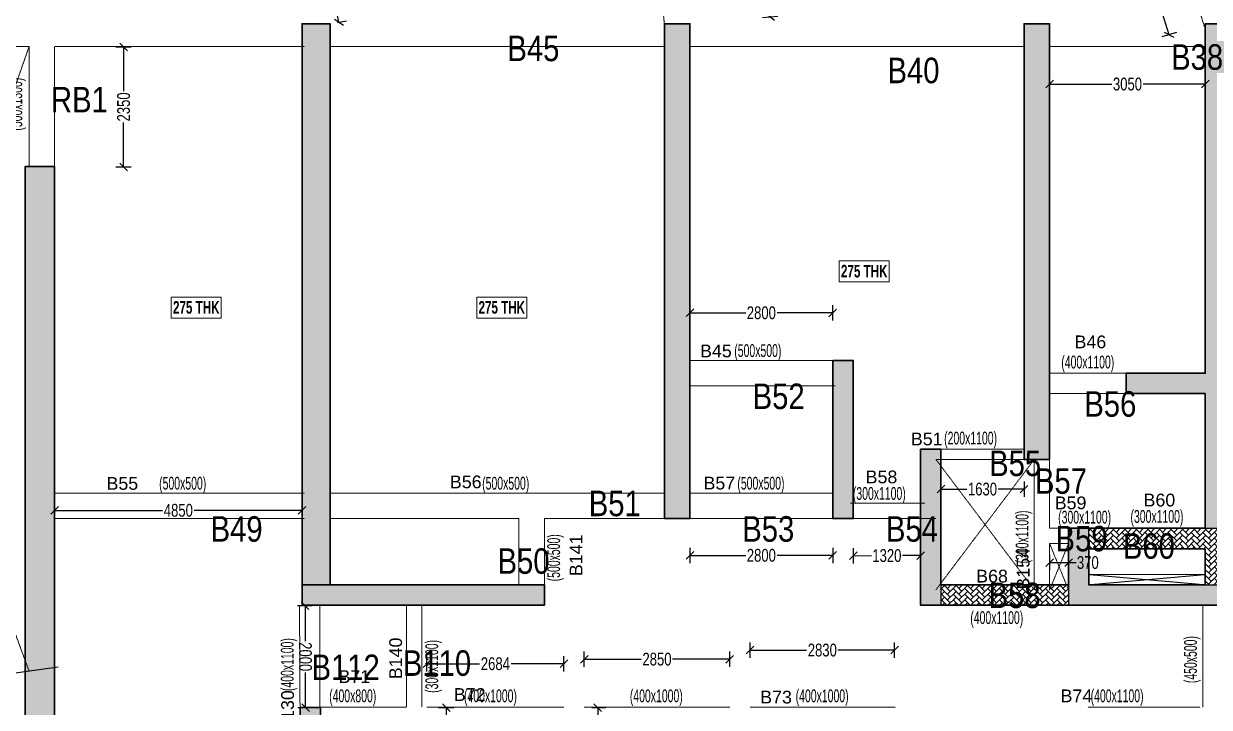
# Model space of a CAD drawing. Header units: millimetres. Extents: x 10 to 70671, y 90 to 65676.
# Drawn here: x 11868 to 35101, y 25215 to 38615 of the extents above; entities that cross this region are included whole.
import ezdxf
from ezdxf.enums import TextEntityAlignment as Align

# ---------------------------------------------------------------- set-up
doc = ezdxf.new("R2010")
doc.units = ezdxf.units.MM
doc.linetypes.add('HIDDEN', pattern=[0.375, 0.25, -0.125])
doc.linetypes.add('HIDDEN2', pattern=[0.1875, 0.125, -0.0625])
for name, color, linetype, lineweight in [('A-FLOR-IDEN', 11, 'Continuous', 9), ('A-HIDD-ABVE', 8, 'HIDDEN', 20), ('A-HIDD-BELW', 8, 'HIDDEN2', 20), ('S-BEAM', 7, 'Continuous', 18), ('S-BEAM-IDEN', 2, 'Continuous', 9), ('S-COL HATCH', 9, 'Continuous', 0), ('S-COLS', 5, 'Continuous', 35)]:
    doc.layers.add(name, color=color, linetype=linetype, lineweight=lineweight)
for name, color, linetype in [('Abhinav working', 6, 'Continuous'), ('Beam Nos', 7, 'Continuous'), ('changes', 7, 'Continuous')]:
    doc.layers.add(name, color=color, linetype=linetype)
doc.styles.add('Dim.s & Anno.(Misc.)', font='ARIALN.TTF')
doc.styles.add('SC-BBS1', font='SansSerif')
doc.styles.add('SOBHA', font='swisscl.ttf')
doc.styles.add('Swis721 LtCn BT', font='swisscl.ttf', dxfattribs={"width": 0.9, "height": 233.355162})
doc.styles.add('Swis721 LtCn BT_B', font='', dxfattribs={"width": 0.9, "height": 246.918336})
doc.styles.get('Swis721 LtCn BT_B').set_extended_font_data('Swis721 LtCn BT', bold=True)
doc.dimstyles.new('S-100', dxfattribs={"dimscale": 100, "dimtxt": 2.5, "dimasz": 1.5, "dimexe": 1.5, "dimexo": 1.5, "dimgap": 0.1, "dimtad": 0, "dimdec": 0, "dimrnd": 0.0005, "dimzin": 0, "dimdsep": 46, "dimtxsty": 'SOBHA', "dimblk": 'OBLIQUE', "dimcen": 0.09, "dimclrd": 8, "dimclre": 8, "dimclrt": 6, "dimadec": 0, "dimazin": 0, "dimtfac": 1, "dimtdec": 0, "dimtofl": 0, "dimtmove": 0, "dimatfit": 3, "dimfxl": 1.5, "dimfxlon": 1, "dimtolj": 1, "dimtzin": 0, "dimlwd": -1, "dimlwe": -1, "dimarcsym": 0})

# ---------------------------------------------------------------- blocks, each defined once
blk = doc.blocks.new('A$C31bf04c8')
at = {"layer": 'S-COL HATCH', "transparency": 33554687}
h = blk.add_hatch(color=256, dxfattribs=at)
h.dxf.hatch_style = 1
edge = h.paths.add_edge_path()
edge.add_line((-12645, -10575), (46760, -10575))
edge.add_line((46760, -10575), (50155, -10425))
edge.add_line((50155, -10425), (50155, 18362))
edge.add_arc((65983, 101151), 84288, 235.33184, 259.17631, ccw=False)
edge.add_arc((-8447, 268), 41200, 49.9962, 101.0852)
edge.add_line((-16368, 40699), (-15227, 21150))
edge.add_line((-15227, 21150), (-12645, 21150))
edge.add_line((-12645, 21150), (-12645, -10575))
edge = h.paths.add_edge_path(flags=16)
edge.add_line((-12295, -10225), (46752, -10225))
edge.add_line((46752, -10225), (49805, -10090))
edge.add_line((49805, -10090), (49805, 18073))
edge.add_arc((65983, 101151), 84638, 235.32076, 258.98032, ccw=False)
edge.add_arc((-8447, 268), 40850, 49.9733, 100.6568)
edge.add_line((-16001, 40413), (-14897, 21500))
edge.add_line((-14897, 21500), (-12295, 21500))
edge.add_line((-12295, 21500), (-12295, -10225))
blk = doc.blocks.new('_OBLIQUE')
at = {"color": 0, "linetype": 'ByBlock'}
blk.add_line((-0.5, -0.5), (0.5, 0.5), dxfattribs=at)
blk = doc.blocks.new('*D173')
at = {"layer": 'Defpoints', "color": 0, "transparency": 16777216}
for p in [(35023, 28298), (35712, 28298), (35323, 27666)]:
    blk.add_point(p, dxfattribs=at)
at = {"layer": 'S-COLS', "color": 8, "transparency": 16777216}
for p, q in [((35712, 28298), (35712, 28448)), ((35562, 28298), (35862, 28298)), ((35712, 27666), (35712, 28298)), ((35562, 27666), (35862, 27666))]:
    blk.add_line(p, q, dxfattribs=at)
at = {"layer": 'S-COLS', "color": 8, "transparency": 16777216, "xscale": 150, "yscale": 150, "zscale": 150}
for p, rotation in [((35712, 28298), 90), ((35712, 27666), 270)]:
    blk.add_blockref('_OBLIQUE', p, dxfattribs=dict(at, rotation=rotation))
at = {"layer": 'S-COLS', "color": 6, "transparency": 16777216, "insert": (35712, 29006), "char_height": 250, "attachment_point": 5, "rotation": 90, "style": 'SOBHA'}
blk.add_mtext('\\A1;{\\W0.8;\\C2;(400x1100)}', dxfattribs=at)
blk = doc.blocks.new('A$C0921b736')
at = {"layer": 'S-COL HATCH', "transparency": 33554687}
h = blk.add_hatch(color=256, dxfattribs=at)
h.dxf.hatch_style = 1
h.paths.add_polyline_path([(5425, 11675), (5425, 11275), (10175, 11275), (10175, 11675)])
h.paths.add_polyline_path([(5425, 11675), (5975, 11675), (5975, 22675), (5425, 22675)])
h = blk.add_hatch(color=256, dxfattribs=at)
h.dxf.hatch_style = 1
h.paths.add_polyline_path([(12525, 12975), (13025, 12975), (13025, 22675), (12525, 22675)])
h = blk.add_hatch(color=256, dxfattribs=at)
h.dxf.hatch_style = 1
h.paths.add_polyline_path([(19575, 14135), (20075, 14135), (20075, 22675), (19575, 22675)])
h = blk.add_hatch(color=256, dxfattribs=at)
h.dxf.hatch_style = 1
h.paths.add_polyline_path([(23525, 22675), (23125, 22675), (23125, 15825), (21575, 15825), (21575, 15425), (23125, 15425), (23125, 12785), (23525, 12785)])
h = blk.add_hatch(color=256, dxfattribs=at)
h.dxf.hatch_style = 1
h.paths.add_polyline_path([(5785, 8375), (5785, 9275), (5385, 9275), (5385, 8775), (575, 8775), (575, 19875), (0, 19879), (0, 8375)])
h = blk.add_hatch(color=256, dxfattribs=at)
h.dxf.hatch_style = 1
h.paths.add_polyline_path([(15825, 12975), (16225, 12975), (16225, 16075), (15825, 16075)])
h = blk.add_hatch(color=256, dxfattribs=at)
h.dxf.hatch_style = 1
h.paths.add_polyline_path([(17945, 14335), (17545, 14335), (17545, 11275), (17945, 11275), (17945, 11675)])
h = blk.add_hatch(color=256, dxfattribs=at)
h.dxf.hatch_style = 1
h.paths.add_polyline_path([(23525, 11275), (23525, 11675), (23125, 11675), (20845, 11675), (20845, 12385), (20845, 12785), (20445, 12785), (20445, 11675), (20445, 11275)])
at = {"layer": 'S-COL HATCH'}
h = blk.add_hatch(dxfattribs=at)
h.set_pattern_fill('AR-HBONE', color=256, scale=20)
h.set_pattern_definition([(45, (-31794446.854, 20735559.75), (0, 113.13708499), [240, -80]), (135, (-31794390.286, 20735616.32), (9e-15, 113.13708499), [240, -80])])
h.paths.add_polyline_path([(23125, 12385), (23125, 11692), (23125, 11692), (23125, 11675), (23525, 11675), (23525, 12785), (20845, 12785), (20845, 12485), (20845, 12385)])
h = blk.add_hatch(dxfattribs=at)
h.set_pattern_fill('AR-HBONE', color=256, scale=20)
h.set_pattern_definition([(45, (-31966103.18, 21022167.41), (0, 113.13708499), [240, -80]), (135, (-31966046.61, 21022223.98), (9e-15, 113.13708499), [240, -80])])
h.paths.add_polyline_path([(20445, 11275), (20445, 11675), (17945, 11675), (17945, 11275)])
at = {"layer": 'changes'}
for p, q in [((20845, 12385), (20845, 12785)), ((23125, 12785), (23525, 12785)), ((17945, 11675), (17945, 11275)), ((20445, 11675), (20445, 11275)), ((23125, 11675), (23525, 11675))]:
    blk.add_line(p, q, dxfattribs=at)
at = {"layer": 'S-COLS'}
for points in [[(5425, 11675), (5425, 22675), (5975, 22675), (5975, 11675), (5425, 11675)], [(23525, 11275), (23525, 22675), (23125, 22675), (23125, 15825), (21575, 15825), (21575, 15425), (23125, 15425), (23125, 12785), (20445, 12785), (20445, 11675), (17945, 11675), (17945, 14335), (17545, 14335), (17545, 11275), (23525, 11275)]]:
    blk.add_lwpolyline(points, dxfattribs=at)
at = {"layer": 'S-COLS', "elevation": 0}
for points in [[(12525, 12975), (13025, 12975), (13025, 22675), (12525, 22675)], [(15825, 16075), (16225, 16075), (16225, 12975), (15825, 12975)], [(10175, 11675), (5425, 11675), (5425, 11275), (10175, 11275)]]:
    blk.add_lwpolyline(points, close=True, dxfattribs=at)
at = {"layer": 'S-COLS'}
for points in [[(19575, 14135), (20075, 14135), (20075, 22675), (19575, 22675)], [(0, 8379), (5785, 8375), (5785, 9275), (5385, 9275), (5385, 8775), (575, 8775), (575, 19875), (0, 19879)], [(23125, 12385), (20845, 12385), (20845, 11675), (23125, 11675)]]:
    blk.add_lwpolyline(points, close=True, dxfattribs=at)
blk = doc.blocks.new('*D99')
at = {"layer": 'changes', "color": 8, "transparency": 16777216}
for p, q in [((19768, 25918), (19768, 26218)), ((19768, 26068), (20803, 26068)), ((22453, 26068), (21418, 26068)), ((22453, 25918), (22453, 26218))]:
    blk.add_line(p, q, dxfattribs=at)
at = {"layer": 'Defpoints', "color": 0, "transparency": 16777216}
for p in [(22453, 26068), (19768, 24808), (22453, 24808)]:
    blk.add_point(p, dxfattribs=at)
at = {"layer": 'changes', "color": 8, "transparency": 16777216, "xscale": 150, "yscale": 150, "zscale": 150, "rotation": 180}
blk.add_blockref('_OBLIQUE', (19768, 26068), dxfattribs=at)
at = {"layer": 'changes', "color": 8, "transparency": 16777216, "xscale": 150, "yscale": 150, "zscale": 150}
blk.add_blockref('_OBLIQUE', (22453, 26068), dxfattribs=at)
at = {"layer": 'changes', "color": 6, "transparency": 16777216, "insert": (21111, 26068), "char_height": 250, "attachment_point": 5, "style": 'SOBHA'}
blk.add_mtext('\\A1;2684', dxfattribs=at)
blk = doc.blocks.new('*D100')
at = {"layer": 'changes', "color": 8, "transparency": 16777216}
for p, q in [((22853, 26008), (22853, 26308)), ((25703, 26008), (25703, 26308)), ((22853, 26158), (23971, 26158)), ((25703, 26158), (24584, 26158))]:
    blk.add_line(p, q, dxfattribs=at)
at = {"layer": 'Defpoints', "color": 0, "transparency": 16777216}
for p in [(25703, 26158), (22853, 24809), (25703, 24809)]:
    blk.add_point(p, dxfattribs=at)
at = {"layer": 'changes', "color": 8, "transparency": 16777216, "xscale": 150, "yscale": 150, "zscale": 150, "rotation": 180}
blk.add_blockref('_OBLIQUE', (22853, 26158), dxfattribs=at)
at = {"layer": 'changes', "color": 8, "transparency": 16777216, "xscale": 150, "yscale": 150, "zscale": 150}
blk.add_blockref('_OBLIQUE', (25703, 26158), dxfattribs=at)
at = {"layer": 'changes', "color": 6, "transparency": 16777216, "insert": (24278, 26158), "char_height": 250, "attachment_point": 5, "style": 'SOBHA'}
blk.add_mtext('\\A1;2850', dxfattribs=at)
blk = doc.blocks.new('*D101')
at = {"layer": 'changes', "color": 8, "transparency": 16777216}
for p, q in [((26103, 26186), (26103, 26486)), ((26103, 26336), (27211, 26336)), ((28933, 26336), (27824, 26336)), ((28933, 26186), (28933, 26486))]:
    blk.add_line(p, q, dxfattribs=at)
at = {"layer": 'Defpoints', "color": 0, "transparency": 16777216}
for p in [(28933, 26336), (26103, 24808), (28933, 24808)]:
    blk.add_point(p, dxfattribs=at)
at = {"layer": 'changes', "color": 8, "transparency": 16777216, "xscale": 150, "yscale": 150, "zscale": 150}
for p, rotation in [((26103, 26336), 180.000076024741), ((28933, 26336), 7.60247410593e-05)]:
    blk.add_blockref('_OBLIQUE', p, dxfattribs=dict(at, rotation=rotation))
at = {"layer": 'changes', "color": 6, "transparency": 16777216, "insert": (27518, 26336), "char_height": 250, "attachment_point": 5, "rotation": 0.0001, "style": 'SOBHA'}
blk.add_mtext('\\A1;2830', dxfattribs=at)
blk = doc.blocks.new('*D102')
at = {"layer": 'changes', "color": 8, "transparency": 16777216}
for p, q in [((19998, 25209), (20298, 25209)), ((20148, 25209), (20148, 24092)), ((20148, 22407), (20148, 23524)), ((19998, 22407), (20298, 22407))]:
    blk.add_line(p, q, dxfattribs=at)
at = {"layer": 'Defpoints', "color": 0, "transparency": 16777216}
for p in [(19768, 25209), (20148, 25209), (19768, 22407)]:
    blk.add_point(p, dxfattribs=at)
at = {"layer": 'changes', "color": 8, "transparency": 16777216, "xscale": 150, "yscale": 150, "zscale": 150}
for p, rotation in [((20148, 25209), 90.00008141738641), ((20148, 22407), 270.0000814173864)]:
    blk.add_blockref('_OBLIQUE', p, dxfattribs=dict(at, rotation=rotation))
at = {"layer": 'changes', "color": 6, "transparency": 16777216, "insert": (20148, 23808), "char_height": 250, "attachment_point": 5, "rotation": 270.0001, "style": 'SOBHA'}
blk.add_mtext('\\A1;2801', dxfattribs=at)
blk = doc.blocks.new('*D128')
at = {"layer": 'changes', "color": 8, "transparency": 16777216}
for p, q in [((32552, 44594), (32265, 44505)), ((32409, 44550), (33270, 41768)), ((34312, 38400), (33451, 41181)), ((34456, 38444), (34169, 38355))]:
    blk.add_line(p, q, dxfattribs=at)
at = {"layer": 'Defpoints', "color": 0, "transparency": 16777216}
for p in [(33083, 44759, 0), (34987, 38608), (34312, 38400)]:
    blk.add_point(p, dxfattribs=at)
at = {"layer": 'changes', "color": 8, "transparency": 16777216, "xscale": 150, "yscale": 150, "zscale": 150}
for p, rotation in [((32409, 44550), 107.2003698395334), ((34312, 38400), 287.2003698395334)]:
    blk.add_blockref('_OBLIQUE', p, dxfattribs=dict(at, rotation=rotation))
at = {"layer": 'changes', "color": 6, "transparency": 16777216, "insert": (33361, 41475), "char_height": 250, "attachment_point": 5, "rotation": 287.2004, "style": 'SOBHA'}
blk.add_mtext('\\A1;6438', dxfattribs=at)
blk = doc.blocks.new('*D130')
at = {"layer": 'changes', "color": 8, "transparency": 16777216}
for p, q in [((31973, 37581), (31973, 37281)), ((31973, 37431), (33191, 37431)), ((35023, 37431), (33805, 37431)), ((35023, 37581), (35023, 37281))]:
    blk.add_line(p, q, dxfattribs=at)
at = {"layer": 'Defpoints', "color": 0, "transparency": 16777216}
for p in [(31973, 38158), (35023, 38158), (35023, 37431)]:
    blk.add_point(p, dxfattribs=at)
at = {"layer": 'changes', "color": 8, "transparency": 16777216, "xscale": 150, "yscale": 150, "zscale": 150}
for p, rotation in [((31973, 37431), 179.9998605864728), ((35023, 37431), 359.9998605864728)]:
    blk.add_blockref('_OBLIQUE', p, dxfattribs=dict(at, rotation=rotation))
at = {"layer": 'changes', "color": 6, "transparency": 16777216, "insert": (33498, 37431), "char_height": 250, "attachment_point": 5, "rotation": 359.9999, "style": 'SOBHA'}
blk.add_mtext('\\A1;3050', dxfattribs=at)
blk = doc.blocks.new('*D131')
at = {"layer": 'changes', "color": 8, "transparency": 16777216}
for p, q in [((25794, 44887), (26093, 44913)), ((25944, 44900), (26193, 42131)), ((26497, 38750), (26248, 41519)), ((26347, 38737), (26646, 38763))]:
    blk.add_line(p, q, dxfattribs=at)
at = {"layer": 'Defpoints', "color": 0, "transparency": 16777216}
for p in [(24370, 44759), (24923, 38609, 0), (26497, 38750)]:
    blk.add_point(p, dxfattribs=at)
at = {"layer": 'changes', "color": 8, "transparency": 16777216, "xscale": 150, "yscale": 150, "zscale": 150}
for p, rotation in [((25944, 44900), 95.13845557335478), ((26497, 38750), 275.1384555733548)]:
    blk.add_blockref('_OBLIQUE', p, dxfattribs=dict(at, rotation=rotation))
at = {"layer": 'changes', "color": 6, "transparency": 16777216, "insert": (26220, 41825), "char_height": 250, "attachment_point": 5, "rotation": 275.1385, "style": 'SOBHA'}
blk.add_mtext('\\A1;6175', dxfattribs=at)
blk = doc.blocks.new('*D132')
at = {"layer": 'changes', "color": 8, "transparency": 16777216}
for p, q in [((16774, 44789), (16946, 44824)), ((16799, 44795), (17361, 42020)), ((18045, 38643), (17483, 41418)), ((18020, 38638), (18192, 38673))]:
    blk.add_line(p, q, dxfattribs=at)
at = {"layer": 'Defpoints', "color": 0, "transparency": 16777216}
for p in [(16627, 44760, 0), (16799, 44795), (17873, 38609)]:
    blk.add_point(p, dxfattribs=at)
at = {"layer": 'changes', "color": 8, "transparency": 16777216, "xscale": 150, "yscale": 150, "zscale": 150}
for p, rotation in [((16799, 44795), 101.4496253481066), ((18045, 38643), 281.4496253481067)]:
    blk.add_blockref('_OBLIQUE', p, dxfattribs=dict(at, rotation=rotation))
at = {"layer": 'changes', "color": 6, "transparency": 16777216, "insert": (17422, 41719), "char_height": 250, "attachment_point": 5, "rotation": 281.4496, "style": 'SOBHA'}
blk.add_mtext('\\A1;6276', dxfattribs=at)
blk = doc.blocks.new('*D133')
at = {"layer": 'changes', "color": 8, "transparency": 16777216}
for p, q in [((13676, 38159), (13976, 38159)), ((13826, 38159), (13826, 37290)), ((13826, 35809), (13826, 36677)), ((13676, 35809), (13976, 35809))]:
    blk.add_line(p, q, dxfattribs=at)
at = {"layer": 'Defpoints', "color": 0, "transparency": 16777216}
for p in [(11973, 38159), (11973, 35809), (13826, 35809)]:
    blk.add_point(p, dxfattribs=at)
at = {"layer": 'changes', "color": 8, "transparency": 16777216, "xscale": 150, "yscale": 150, "zscale": 150}
for p, rotation in [((13826, 38159), 90), ((13826, 35809), 270)]:
    blk.add_blockref('_OBLIQUE', p, dxfattribs=dict(at, rotation=rotation))
at = {"layer": 'changes', "color": 6, "transparency": 16777216, "insert": (13826, 36984), "char_height": 250, "attachment_point": 5, "rotation": 90, "style": 'SOBHA'}
blk.add_mtext('\\A1;2350', dxfattribs=at)
blk = doc.blocks.new('*D134')
at = {"layer": 'changes', "color": 8, "transparency": 16777216}
for p, q in [((12473, 29059), (12473, 29225)), ((12473, 29075), (14589, 29075)), ((17323, 29075), (15206, 29075)), ((17323, 29059), (17323, 29225))]:
    blk.add_line(p, q, dxfattribs=at)
at = {"layer": 'Defpoints', "color": 0, "transparency": 16777216}
for p in [(17323, 29075), (12473, 28909), (17323, 28909)]:
    blk.add_point(p, dxfattribs=at)
at = {"layer": 'changes', "color": 8, "transparency": 16777216, "xscale": 150, "yscale": 150, "zscale": 150, "rotation": 180}
blk.add_blockref('_OBLIQUE', (12473, 29075), dxfattribs=at)
at = {"layer": 'changes', "color": 8, "transparency": 16777216, "xscale": 150, "yscale": 150, "zscale": 150}
blk.add_blockref('_OBLIQUE', (17323, 29075), dxfattribs=at)
at = {"layer": 'changes', "color": 6, "transparency": 16777216, "insert": (14898, 29075), "char_height": 250, "attachment_point": 5, "style": 'SOBHA'}
blk.add_mtext('\\A1;4850', dxfattribs=at)
blk = doc.blocks.new('*D135')
at = {"layer": 'changes', "color": 8, "transparency": 16777216}
for p, q in [((24923, 32798), (24923, 33098)), ((27723, 32797), (27723, 33097)), ((24923, 32948), (26016, 32948)), ((27723, 32947), (26630, 32947))]:
    blk.add_line(p, q, dxfattribs=at)
at = {"layer": 'Defpoints', "color": 0, "transparency": 16777216}
for p in [(27723, 32947), (24923, 32009, 0), (27723, 32007, 0)]:
    blk.add_point(p, dxfattribs=at)
at = {"layer": 'changes', "color": 8, "transparency": 16777216, "xscale": 150, "yscale": 150, "zscale": 150}
for p, rotation in [((24923, 32948), 179.9762401101085), ((27723, 32947), 359.9762401101085)]:
    blk.add_blockref('_OBLIQUE', p, dxfattribs=dict(at, rotation=rotation))
at = {"layer": 'changes', "color": 6, "transparency": 16777216, "insert": (26323, 32947), "char_height": 250, "attachment_point": 5, "rotation": 359.9762, "style": 'SOBHA'}
blk.add_mtext('\\A1;2800', dxfattribs=at)
blk = doc.blocks.new('*D136')
at = {"layer": 'changes', "color": 8, "transparency": 16777216}
for p, q in [((24923, 28342), (24923, 28042)), ((24923, 28192), (26016, 28192)), ((27723, 28193), (26630, 28193)), ((27723, 28343), (27723, 28043))]:
    blk.add_line(p, q, dxfattribs=at)
at = {"layer": 'Defpoints', "color": 0, "transparency": 16777216}
for p in [(24923, 28907, 0), (27723, 28909, 0), (27723, 28193)]:
    blk.add_point(p, dxfattribs=at)
at = {"layer": 'changes', "color": 8, "transparency": 16777216, "xscale": 150, "yscale": 150, "zscale": 150}
for p, rotation in [((24923, 28192), 180.0237500914132), ((27723, 28193), 0.0237500914131794)]:
    blk.add_blockref('_OBLIQUE', p, dxfattribs=dict(at, rotation=rotation))
at = {"layer": 'changes', "color": 6, "transparency": 16777216, "insert": (26323, 28193), "char_height": 250, "attachment_point": 5, "rotation": 0.0238, "style": 'SOBHA'}
blk.add_mtext('\\A1;2800', dxfattribs=at)
blk = doc.blocks.new('*D137')
at = {"layer": 'changes', "color": 8, "transparency": 16777216}
for p, q in [((28123, 28337), (28123, 28037)), ((28123, 28187), (28479, 28188)), ((29443, 28188), (29087, 28188)), ((29443, 28338), (29443, 28038))]:
    blk.add_line(p, q, dxfattribs=at)
at = {"layer": 'Defpoints', "color": 0, "transparency": 16777216}
for p in [(28123, 28907, 0), (29443, 28909), (29443, 28188)]:
    blk.add_point(p, dxfattribs=at)
at = {"layer": 'changes', "color": 8, "transparency": 16777216, "xscale": 150, "yscale": 150, "zscale": 150}
for p, rotation in [((28123, 28187), 180.0504031571423), ((29443, 28188), 0.0504031571422886)]:
    blk.add_blockref('_OBLIQUE', p, dxfattribs=dict(at, rotation=rotation))
at = {"layer": 'changes', "color": 6, "transparency": 16777216, "insert": (28783, 28188), "char_height": 250, "attachment_point": 5, "rotation": 0.0504, "style": 'SOBHA'}
blk.add_mtext('\\A1;1320', dxfattribs=at)
blk = doc.blocks.new('*D138')
at = {"layer": 'changes', "color": 8, "transparency": 16777216}
for p, q in [((29842, 29642), (29842, 29342)), ((31472, 29641), (31472, 29341)), ((29842, 29492), (30353, 29492)), ((31472, 29491), (30961, 29492))]:
    blk.add_line(p, q, dxfattribs=at)
at = {"layer": 'Defpoints', "color": 0, "transparency": 16777216}
for p in [(29843, 30069), (31473, 30067), (31472, 29491)]:
    blk.add_point(p, dxfattribs=at)
at = {"layer": 'changes', "color": 8, "transparency": 16777216, "xscale": 150, "yscale": 150, "zscale": 150}
for p, rotation in [((29842, 29492), 179.9591853832792), ((31472, 29491), 359.9591853832793)]:
    blk.add_blockref('_OBLIQUE', p, dxfattribs=dict(at, rotation=rotation))
at = {"layer": 'changes', "color": 6, "transparency": 16777216, "insert": (30657, 29492), "char_height": 250, "attachment_point": 5, "rotation": 359.9592, "style": 'SOBHA'}
blk.add_mtext('\\A1;1630', dxfattribs=at)
blk = doc.blocks.new('*D139')
at = {"layer": 'changes', "color": 8, "transparency": 16777216}
for p, q in [((31973, 28201), (31973, 27901)), ((32343, 28201), (32343, 27901)), ((31973, 28051), (32343, 28051)), ((32343, 28051), (32493, 28051))]:
    blk.add_line(p, q, dxfattribs=at)
at = {"layer": 'Defpoints', "color": 0, "transparency": 16777216}
for p in [(31973, 28419), (32343, 28419), (32343, 28051)]:
    blk.add_point(p, dxfattribs=at)
at = {"layer": 'changes', "color": 8, "transparency": 16777216, "xscale": 150, "yscale": 150, "zscale": 150}
for p, rotation in [((31973, 28051), 180.0015159626312), ((32343, 28051), 0.0015159626313344)]:
    blk.add_blockref('_OBLIQUE', p, dxfattribs=dict(at, rotation=rotation))
at = {"layer": 'changes', "color": 6, "transparency": 16777216, "insert": (32721, 28051), "char_height": 250, "attachment_point": 5, "rotation": 0.0015, "style": 'SOBHA'}
blk.add_mtext('\\A1;370', dxfattribs=at)
blk = doc.blocks.new('*D164')
at = {"layer": 'changes', "color": 8, "transparency": 16777216}
for p, q in [((23003, 25209), (23268, 25209)), ((23118, 25209), (23118, 24092)), ((23118, 22407), (23118, 23524)), ((23003, 22407), (23268, 22407))]:
    blk.add_line(p, q, dxfattribs=at)
at = {"layer": 'Defpoints', "color": 0, "transparency": 16777216}
for p in [(22853, 25209), (23118, 25209), (22853, 22407)]:
    blk.add_point(p, dxfattribs=at)
at = {"layer": 'changes', "color": 8, "transparency": 16777216, "xscale": 150, "yscale": 150, "zscale": 150}
for p, rotation in [((23118, 25209), 90.00008147590664), ((23118, 22407), 270.0000814759067)]:
    blk.add_blockref('_OBLIQUE', p, dxfattribs=dict(at, rotation=rotation))
at = {"layer": 'changes', "color": 6, "transparency": 16777216, "insert": (23118, 23808), "char_height": 250, "attachment_point": 5, "rotation": 270.0001, "style": 'SOBHA'}
blk.add_mtext('\\A1;2801', dxfattribs=at)
blk = doc.blocks.new('*D167')
at = {"layer": 'changes', "color": 8, "transparency": 16777216}
for p, q in [((17523, 27207), (17232, 27205)), ((17382, 27206), (17385, 26512)), ((17392, 25206), (17388, 25899)), ((17533, 25207), (17242, 25205))]:
    blk.add_line(p, q, dxfattribs=at)
at = {"layer": 'Defpoints', "color": 0, "transparency": 16777216}
for p in [(17382, 27206), (17673, 27207, 0), (17683, 25207)]:
    blk.add_point(p, dxfattribs=at)
at = {"layer": 'changes', "color": 8, "transparency": 16777216, "xscale": 150, "yscale": 150, "zscale": 150}
for p, rotation in [((17382, 27206), 90.28815376246891), ((17392, 25206), 270.2881537624689)]:
    blk.add_blockref('_OBLIQUE', p, dxfattribs=dict(at, rotation=rotation))
at = {"layer": 'changes', "color": 6, "transparency": 16777216, "insert": (17387, 26206), "char_height": 250, "attachment_point": 5, "rotation": 270.2882, "style": 'SOBHA'}
blk.add_mtext('\\A1;2000', dxfattribs=at)

msp = doc.modelspace()

# ---------------------------------------------------------------- linework, layer by layer
at = {"elevation": 0}
msp.add_lwpolyline([(7203.8, 25259), (9584.5, 25592), (9611.8, 25848.2), (9804.8, 25370.3), (9832.1, 25626.6), (12542.4, 26005.6)], dxfattribs=at)
at = {"layer": 'A-FLOR-IDEN', "color": 8, "elevation": 0, "flags": 128}
for points in [[(27850.5, 33966.2), (27850.5, 33554.4), (28828, 33554.4), (28828, 33966.2)], [(14760.5, 33256.2), (14760.5, 32844.4), (15738, 32844.4), (15738, 33256.2)], [(20747.5, 33256.2), (20747.5, 32844.4), (21725, 32844.4), (21725, 33256.2)]]:
    msp.add_lwpolyline(points, close=True, dxfattribs=at)
at = {"layer": 'A-HIDD-ABVE', "linetype": 'HIDDEN'}
for p, q in [((7473.1, 38165.9, 0), (11972.7, 25925.9, 0)), ((7473.1, 25296.7, 0), (11972.7, 38165.9, 0)), ((29742.7, 30075.9, 0), (31672.7, 27515.9, 0)), ((29742.7, 27515.9, 0), (31672.7, 30075.9, 0)), ((31972.7, 28425.9, 0), (32342.7, 27515.9, 0)), ((31972.7, 27515.9, 0), (32342.7, 28425.9, 0)), ((32742.7, 27816, 0), (35022.7, 27615.9, 0)), ((32742.7, 27615.9, 0), (35022.7, 27816, 0))]:
    msp.add_line(p, q, dxfattribs=at)
at = {"layer": 'S-BEAM', "linetype": 'HIDDEN'}
for p, q in [((23867.6, 44765.9, 0), (24423.7, 38593.4, 0)), ((33083.3, 44765.9, 0), (35007.7, 38549.3, 0)), ((12472.7, 35815.9, 0), (12472.7, 38165.9, 0)), ((12472.7, 38165.9, 0), (17372.7, 38165.9, 0)), ((13242.7, 38165.9, 0), (13772.2, 38165.9, 0)), ((17872.7, 38165.9, 0), (24422.6, 38165.9, 0)), ((31472.6, 38165.9, 0), (24922.7, 38165.9, 0)), ((31972.7, 38165.9, 0), (35022.7, 38165.8)), ((27772.7, 32015.9, 0), (24922.7, 32015.9, 0)), ((33472.7, 31765.9, 0), (31972.7, 31765.9, 0)), ((27772.7, 31515.9, 0), (24922.7, 31515.9, 0)), ((33472.7, 31365.9, 0), (31972.7, 31365.9, 0)), ((29742.7, 30275.9, 0), (31472.7, 30275.9, 0)), ((31972.7, 30075.9, 0), (31972.7, 28725.9, 0)), ((12472.7, 29415.9, 0), (17372.7, 29415.9, 0)), ((17872.7, 29415.9, 0), (24422.6, 29415.9, 0)), ((24922.7, 29415.9, 0), (27722.7, 29415.9, 0)), ((28072.7, 29215.9, 0), (29525.1, 29215.9, 0)), ((12472.7, 28915.9, 0), (17372.7, 28915.9, 0)), ((17872.7, 28915.9, 0), (21572.7, 28915.9, 0)), ((21572.7, 27615.9, 0), (21572.7, 28915.9, 0)), ((22072.7, 28915.9, 0), (29742.7, 28915.9, 0)), ((22072.7, 27615.9, 0), (22072.7, 28915.9, 0)), ((31972.7, 28725.9, 0), (32342.7, 28725.9, 0)), ((17272.7, 27215.9, 0), (17282.7, 25215.9, 0)), ((17672.7, 27215.9, 0), (17672.7, 25215.9, 0)), ((19368.3, 25215.9, 0), (19368.3, 27215.9, 0)), ((19668.3, 25215.9, 0), (19668.3, 27215.9, 0)), ((34972.7, 27215.9), (34972.7, 25215.9)), ((17672.7, 25215.9, 0), (19368.3, 25215.9, 0)), ((19768.3, 25215.9, 0), (22452.7, 25215.9, 0)), ((22852.7, 25215.9, 0), (25702.7, 25215.9, 0)), ((26102.7, 25215.9, 0), (28952.7, 25215.9, 0)), ((32722.7, 25215.9, 0), (34922.6, 25215.9, 0))]:
    msp.add_line(p, q, dxfattribs=at)
at = {"layer": 'S-BEAM'}
for p, q in [((7473.1, 38165.9), (11972.7, 38165.9, 0)), ((11972.7, 35815.9, 0), (11972.7, 38165.9)), ((29742.7, 30075.9, 0), (31472.7, 30075.9, 0)), ((31672.7, 30075.9, 0), (31672.7, 27515.9, 0)), ((31972.7, 28425.9, 0), (31972.7, 27515.9, 0)), ((31972.7, 28425.9, 0), (32342.7, 28425.9, 0))]:
    msp.add_line(p, q, dxfattribs=at)
at = {"layer": 'S-BEAM', "elevation": 0}
msp.add_lwpolyline([(35022.7, 27615.9), (32742.7, 27615.9), (32742.7, 27816), (35022.7, 27816)], close=True, dxfattribs=at)

# ---------------------------------------------------------------- block references
at = {"layer": 'A-HIDD-BELW', "color": 3}
msp.add_blockref('A$C31bf04c8', (19768.3, 22415.9, 0), dxfattribs=at)
at = {"layer": 'changes'}
msp.add_blockref('A$C0921b736', (11897.7, 15939.5, 0), dxfattribs=at)

# ---------------------------------------------------------------- texts
at = {"layer": 'A-FLOR-IDEN', "color": 1, "char_height": 246.92, "width": 1155, "attachment_point": 2, "line_spacing_factor": 0.964267, "style": 'Swis721 LtCn BT_B'}
for insert in [(28339.3, 33888.2), (15249.3, 33178.2), (21236.3, 33178.2)]:
    msp.add_mtext('275 THK', dxfattribs=dict(at, insert=insert))
at = {"layer": 'Abhinav working', "char_height": 500, "attachment_point": 1, "style": 'Dim.s & Anno.(Misc.)'}
for s, insert in [('B45', (21346.3, 38381, 0)), ('B38', (34353.3, 38211.7, 0)), ('B40', (28795.2, 37948.6, 0)), ('RB1', (12402.5, 37376.6, 0)), ('B52', (26152.9, 31561.7, 0)), ('B56', (32652.5, 31411.7, 0)), ('B55', (30787.1, 30247.2, 0)), ('B57', (31684.9, 29899.9, 0)), ('B51', (22941.1, 29461.7, 0)), ('B49', (15531.1, 28961.7, 0)), ('B53', (25949.7, 28961.7, 0)), ('B54', (28765.5, 28961.7, 0)), ('B59', (32087.5, 28771.7, 0)), ('B60', (33408.1, 28626.7, 0)), ('B50', (21153.8, 28331.7, 0)), ('B58', (30776.4, 27660.5, 0)), ('B112', (17508.1, 26249.5, 0)), ('B110', (19298.2, 26331.4, 0))]:
    msp.add_mtext_dynamic_manual_height_columns(s, width=21149.247, gutter_width=5423.5, heights=[0], dxfattribs=dict(at, insert=insert))
at = {"layer": 'Beam Nos', "color": 3, "style": 'SC-BBS1'}
for s, p in [('B45', (25432.5, 32000.9)), ('B46', (32771.5, 32178.4)), ('B51', (29564, 30275.4, 0)), ('B56', (20530.5, 29433.7, 0)), ('B58', (28677.2, 29530.7, 0)), ('B55', (13800.6, 29404.1)), ('B57', (25499.9, 29410.6, 0)), ('B59', (32383.1, 29022.8)), ('B60', (34123.7, 29077.8)), ('B68', (30844.3, 27586.4, 0)), ('B71', (18347, 25617.6)), ('B72', (20607.2, 25265.5)), ('B74', (32498.1, 25239.7, 0)), ('B73', (26611.5, 25215.5, 0))]:
    msp.add_text(s, height=250, dxfattribs=at).set_placement(p, align=Align.BOTTOM_CENTER)
for s, p in [('B141', (22891.8, 28195, 0)), ('B154', (31653.3, 27930.2, 0)), ('B140', (19356.5, 26174.2, 0)), ('B130', (17239.1, 25142.6, 0))]:
    msp.add_text(s, height=250, rotation=90, dxfattribs=at).set_placement(p, align=Align.BOTTOM_CENTER)
at = {"layer": 'S-BEAM-IDEN', "style": 'Swis721 LtCn BT', "width": 0.8}
for s, rotation, p in [('(500x1300)', 90, (11837.8, 36518.7)), ('(500x500)', 360, (25793.1, 32082.5, 0)), ('(400x1100)', 360, (32201.6, 31858, 0)), ('(200x1100)', 360, (29905.5, 30368, 0)), ('(500x500)', 360, (14522, 29482.6, 0)), ('(500x500)', 360, (20852, 29482.6, 0)), ('(500x500)', 360, (25853.4, 29482.6, 0)), ('(300x1100)', 360, (28116.2, 29282.6, 0)), ('(300x1100)', 90, (31557.3, 28035.5, 0)), ('(300x1100)', 360, (32139.7, 28818, 0)), ('(300x1100)', 360, (33557.1, 28832.1, 0)), ('(500x500)', 90, (22377.9, 27684.5, 0)), ('(400x1100)', 360, (30418.3, 26848.1, 0)), ('(400x1100)', 90, (17157.1, 25533.8)), ('(300x1100)', 90, (19989.4, 25498.4, 0)), ('(450x500)', 90, (34857.3, 25688.6, 0)), ('(400x800)', 360, (17854.3, 25315.3, 0)), ('(400x1000)', 360, (20496, 25315.3, 0)), ('(400x1000)', 360, (23746, 25315.3, 0)), ('(400x1000)', 360, (26996, 25315.3, 0)), ('(400x1100)', 360, (32776.1, 25315.3, 0))]:
    msp.add_text(s, height=250, rotation=rotation, dxfattribs=at).set_placement(p)

# ---------------------------------------------------------------- dimensions: what is measured, and where the dimension line sits
at = {"layer": 'changes'}
for p1, p2, distance, picture, middle in [((17872.7, 38608.5, 0), (16626.8, 44759.7, 0), -175.5, '*D132', (17421.7, 41718.9)), ((24369.7, 44758.5), (24922.7, 38608.5, 0), 1580.3, '*D131', (26220.1, 41825)), ((33083.4, 44758.5, 0), (34987.2, 38608.5, 0), -706.3, '*D128', (33360.6, 41474.6)), ((11972.7, 38158.5, 0), (11972.7, 35808.5, 0), 1853.5, '*D133', (13826.2, 36983.5)), ((31972.7, 38158.5, 0), (35022.7, 38158.5), -727.6, '*D130', (33497.7, 37430.9)), ((24922.7, 32008.5, 0), (27722.7, 32007.3, 0), 939.5, '*D135', (26323.1, 32947.4)), ((29842.7, 30068.5, 0), (31472.7, 30067.3, 0), -576.1, '*D138', (30657.3, 29491.9)), ((12472.7, 28908.5, 0), (17322.7, 28908.5, 0), 166.8, '*D134', (14897.7, 29075.3)), ((24922.7, 28907.3, 0), (27722.7, 28908.5, 0), -715.3, '*D136', (26323, 28192.6)), ((28122.7, 28907.3, 0), (29442.7, 28908.5, 0), -720.1, '*D137', (28783.3, 28187.8)), ((31972.7, 28418.5, 0), (32342.7, 28418.5, 0), -367.2, '*D139', (32721.2, 28051.4)), ((17682.7, 25207.3, 0), (17672.7, 27207.3, 0), 290.9, '*D167', (17386.8, 26205.9)), ((26102.7, 24808.5, 0), (28932.7, 24808.5, 0), 1527.5, '*D101', (27517.7, 26336)), ((22852.7, 24808.5, 0), (25702.7, 24808.5, 0), 1349, '*D100', (24277.7, 26157.5)), ((19768.3, 24808.5, 0), (22452.7, 24808.5, 0), 1259.1, '*D99', (21110.5, 26067.6)), ((19768.3, 22407.3, 0), (19768.3, 25208.5, 0), -379.8, '*D102', (20148.1, 23807.9)), ((22852.7, 22407.3, 0), (22852.7, 25208.5, 0), -265.1, '*D164', (23117.8, 23807.9))]:
    dim = msp.add_aligned_dim(p1=p1, p2=p2, distance=distance, dimstyle='S-100', dxfattribs=at)
    dim.commit()
    dim.dimension.update_dxf_attribs({"geometry": picture, "text_midpoint": middle})
at = {"layer": 'S-COLS'}
dim = msp.add_linear_dim(base=(35712.3, 28298.4), p1=(35322.7, 27665.9, 0), p2=(35022.7, 28298.4, 0), angle=90, text='{\\W0.8;\\C2;(400x1100)}', dimstyle='S-100', dxfattribs=at)
dim.commit()
dim.dimension.update_dxf_attribs({"geometry": '*D173', "text_midpoint": (35712.3, 29005.6)})

doc.saveas('drawing.dxf')
